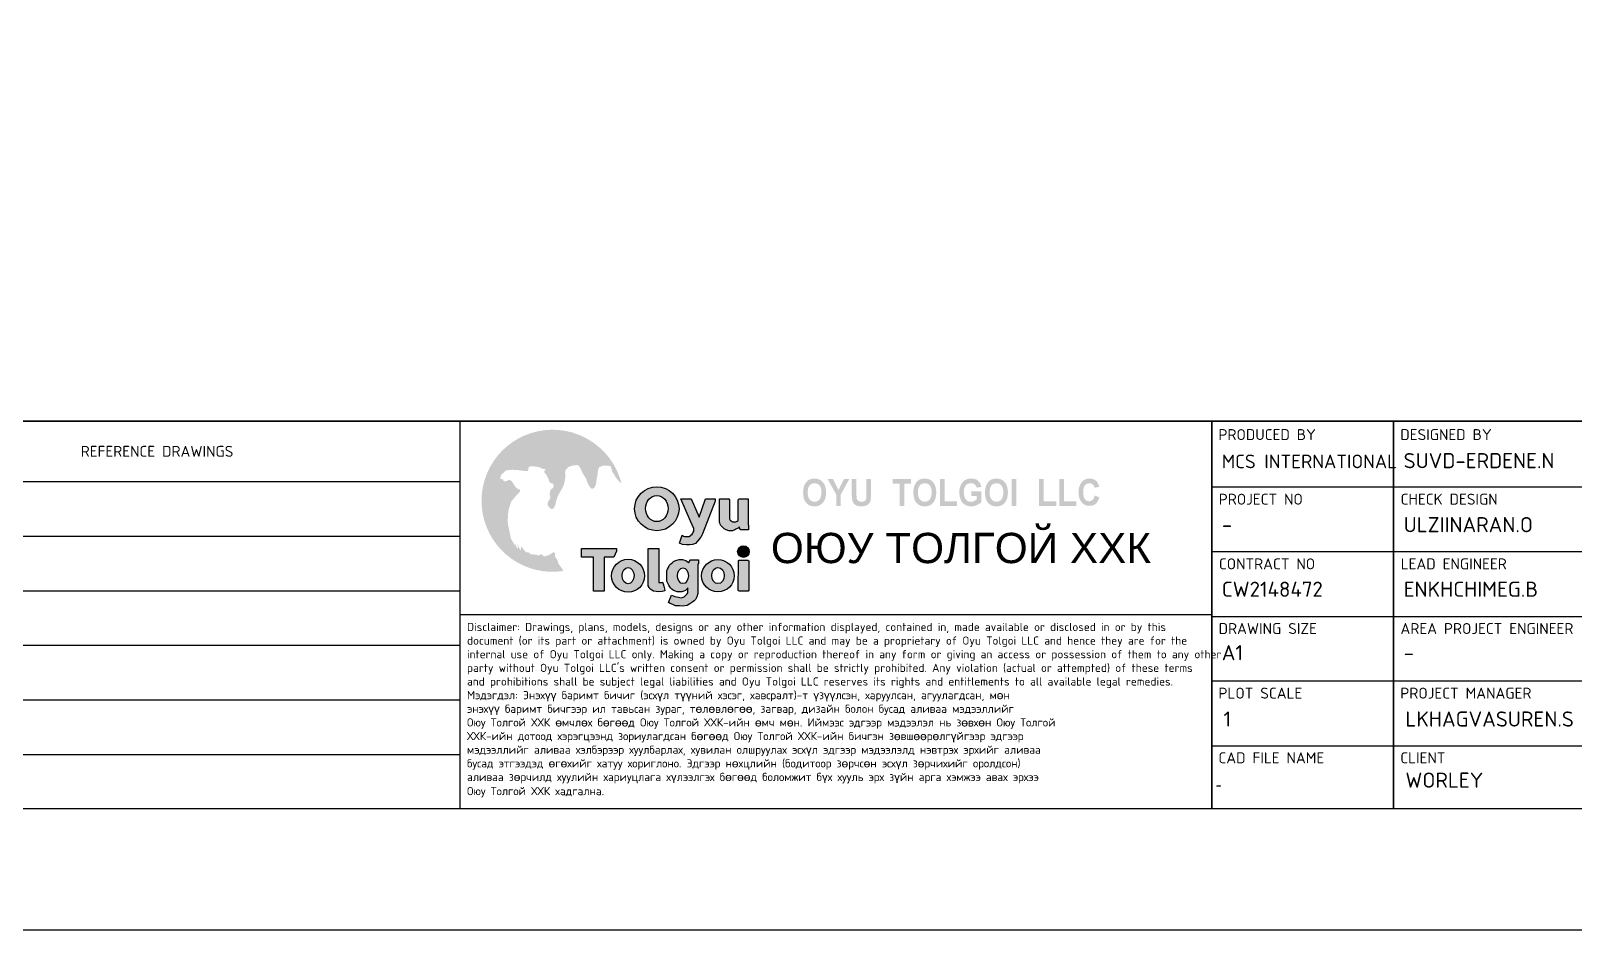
# Model space of a CAD drawing. Header units: millimetres. Extents: x 58252 to 201048, y -169708 to -110308.
# Drawn here: x 99018 to 124477, y -169708 to -154871 of the extents above; entities that cross this region are included whole.
import ezdxf
from ezdxf.enums import TextEntityAlignment as Align

# ---------------------------------------------------------------- set-up
doc = ezdxf.new("R2010")
doc.units = ezdxf.units.MM
doc.header["$MEASUREMENT"] = 0
doc.layers.add('DIGITAL_SIGNATURE', color=7, linetype='Continuous')
doc.styles.add('BORDER TEXT STYLE', font='isocpeur.ttf')
doc.styles.get("Standard").update_dxf_attribs({"font": ''})
doc.styles.get('Standard').set_extended_font_data('ISOCPEUR MON')

# ---------------------------------------------------------------- blocks, each defined once
blk = doc.blocks.new('MCSI-BORDER')
at = {"true_color": 0x994d00, "transparency": 33554674}
h = blk.add_hatch(color=34, dxfattribs=at)
h.dxf.hatch_style = 1
h.paths.add_polyline_path([(-108.65, -6.4), (-108.75, -6.11), (-109.45, -5.17), (-109.57, -4.65), (-109.99, -4.02), (-110.01, -3.39), (-110.29, -3.3), (-110.71, -3.59), (-111.18, -3.84), (-111.39, -3.85), (-111.69, -4), (-111.9, -3.95), (-112.21, -3.62), (-112.83, -3.86), (-113.04, -3.71), (-113.99, -3.62), (-114.28, -3.37), (-114.58, -3.31), (-114.81, -3.31), (-115.63, -2.24), (-115.6, -3.01), (-115.94, -2.58), (-116.15, -1.87), (-116.11, -2.76), (-116.35, -2.43), (-116.63, -1.64), (-116.53, -2.32), (-116.98, -1.52), (-117.26, -1.07), (-117.5, 0.09), (-117.73, 1.19), (-117.79, 1.76), (-117.77, 2.76), (-117.73, 3.12), (-117.61, 3.83), (-117.46, 4.3), (-117.29, 4.86), (-117.19, 5.11), (-116.85, 5.51), (-116.56, 5.86), (-115.97, 6.46), (-115.76, 6.76), (-115.73, 6.93), (-115.76, 7.02), (-115.86, 7.08), (-116.08, 7.08), (-116.49, 7.43), (-116.84, 7.97), (-117.15, 8.43), (-117.44, 8.6), (-117.71, 8.6), (-117.89, 8.47), (-118.19, 8.37), (-118.41, 8.41), (-118.53, 8.51), (-118.53, 8.67), (-118.64, 8.74), (-118.78, 8.74), (-118.99, 8.82), (-118.99, 9.12), (-118.81, 9.59), (-118.46, 9.82), (-118.15, 10.16), (-117.75, 10.26), (-117.05, 10.3), (-116.24, 10.28), (-115.31, 10.14), (-114.56, 10.09), (-114.43, 10.13), (-114.42, 10.39), (-114.36, 10.69), (-114.11, 10.88), (-113.73, 10.9), (-112.96, 10.79), (-112.53, 10.73), (-112.21, 10.52), (-111.75, 10.43), (-111.57, 10.42), (-111.57, 10.29), (-111.76, 10.11), (-111.77, 9.89), (-111.4, 9.44), (-111.08, 8.83), (-110.94, 8.32), (-110.78, 8.15), (-110.31, 8.02), (-110.2, 7.55), (-110.38, 7.27), (-110.73, 7.01), (-110.86, 6.44), (-110.86, 6.15), (-110.76, 5.83), (-110.84, 5.47), (-111.07, 5.15), (-111.23, 4.79), (-111.16, 4.39), (-111.04, 4.26), (-110.98, 4.11), (-110.76, 3.94), (-110.54, 3.85), (-110.32, 3.88), (-110.21, 3.94), (-110.09, 4.2), (-109.92, 4.59), (-109.8, 5.15), (-109.53, 5.95), (-109.15, 6.65), (-108.81, 7.25), (-108.5, 7.93), (-108.34, 8.74), (-108.26, 9.41), (-108.33, 9.9), (-108.24, 10.27), (-107.83, 10.71), (-107.41, 10.91), (-106.77, 11.06), (-106.28, 11.07), (-105.99, 10.88), (-105.71, 10.38), (-105.4, 9.66), (-105.21, 9.37), (-104.84, 8.82), (-104.7, 8.29), (-104.35, 7.63), (-104.16, 7.34), (-103.97, 7.2), (-103.75, 7.19), (-103.49, 7.38), (-103.34, 7.63), (-103.23, 8.01), (-103.1, 8.89), (-102.98, 9.5), (-102.9, 10.26), (-102.73, 10.71), (-102.4, 10.86), (-102, 11), (-101.31, 10.98), (-100.83, 10.91), (-100.68, 10.47), (-100.57, 9.97), (-100.26, 9.57), (-99.97, 9.04), (-99.56, 8.52), (-99.02, 8, 2.264835)])
at = {"lineweight": 13, "transparency": 33554687}
h = blk.add_hatch(color=256, dxfattribs=at)
h.paths.add_polyline_path([(-67.18, 4.25), (-67.59, 4.3), (-67.95, 4.4), (-68.28, 4.6), (-68.56, 4.85), (-68.78, 5.2), (-68.95, 5.58), (-69.03, 6.03), (-69.07, 6.53), (-69.02, 7.16), (-68.9, 7.66), (-68.73, 7.99), (-68.53, 8.29), (-68.29, 8.52), (-68.03, 8.69), (-67.63, 8.82), (-67.18, 8.87), (-66.77, 8.82), (-66.41, 8.72), (-66.08, 8.52), (-65.8, 8.24), (-65.57, 7.91), (-65.41, 7.51), (-65.32, 7.06), (-65.28, 6.56), (-65.32, 6.03), (-65.41, 5.58), (-65.57, 5.2), (-65.8, 4.88), (-66.07, 4.6), (-66.4, 4.4), (-66.76, 4.3)])
h.paths.add_polyline_path([(-67.18, 5.03), (-67.41, 5.05), (-67.63, 5.13), (-67.82, 5.25), (-67.99, 5.4), (-68.13, 5.63), (-68.23, 5.91), (-68.29, 6.21), (-68.32, 6.56), (-68.29, 6.91), (-68.23, 7.24), (-68.14, 7.49), (-68, 7.71), (-67.83, 7.89), (-67.64, 7.99), (-67.41, 8.06), (-67.18, 8.09), (-66.93, 8.06), (-66.71, 7.99), (-66.52, 7.89), (-66.35, 7.71), (-66.21, 7.51), (-66.12, 7.24), (-66.06, 6.94), (-66.03, 6.58), (-66.06, 6.21), (-66.12, 5.91), (-66.22, 5.63), (-66.36, 5.4), (-66.52, 5.25), (-66.72, 5.13), (-66.94, 5.05)], flags=16)
for points in [[(-63.61, 4.35), (-63.61, 6.21), (-65.02, 8.77), (-64.14, 8.77), (-63.24, 6.96), (-62.33, 8.77), (-61.45, 8.77), (-62.86, 6.21), (-62.86, 4.35)], [(-59.4, 4.25), (-59.9, 4.3), (-60.26, 4.4), (-60.54, 4.58), (-60.74, 4.78), (-60.88, 5.03), (-60.96, 5.28), (-61.02, 5.76), (-61.04, 6.41), (-61.04, 8.77), (-60.27, 8.77), (-60.27, 6.36), (-60.25, 5.63), (-60.16, 5.38), (-59.99, 5.18), (-59.75, 5.08), (-59.42, 5.03), (-59.11, 5.05), (-58.87, 5.18), (-58.73, 5.35), (-58.66, 5.56), (-58.62, 6.31), (-58.62, 8.77), (-57.85, 8.77), (-57.85, 6.43), (-57.88, 5.76), (-57.92, 5.3), (-58.02, 5), (-58.17, 4.75), (-58.37, 4.55), (-58.63, 4.4), (-58.97, 4.3)], [(-53.15, 4.35), (-53.15, 8.01), (-54.29, 8.01), (-54.29, 8.77), (-51.25, 8.77), (-51.25, 8.01), (-52.39, 8.01), (-52.39, 4.35)], [(-46.5, 4.35), (-46.5, 8.77), (-45.73, 8.77), (-45.73, 5.1), (-43.69, 5.1), (-43.69, 4.35)], [(-41.34, 4.25), (-41.9, 4.33), (-42.39, 4.55), (-42.61, 4.7), (-42.8, 4.9), (-42.96, 5.13), (-43.08, 5.38), (-43.25, 5.96), (-43.31, 6.58), (-43.25, 7.24), (-43.05, 7.81), (-42.91, 8.06), (-42.73, 8.29), (-42.53, 8.49), (-42.29, 8.64), (-41.87, 8.82), (-41.35, 8.87), (-41, 8.84), (-40.7, 8.77), (-40.44, 8.67), (-40.2, 8.49), (-40.02, 8.29), (-39.86, 8.06), (-39.75, 7.79), (-39.67, 7.49), (-40.42, 7.34), (-40.56, 7.64), (-40.76, 7.89), (-41.03, 8.04), (-41.37, 8.09), (-41.62, 8.06), (-41.85, 7.99), (-42.06, 7.89), (-42.23, 7.71), (-42.37, 7.51), (-42.47, 7.26), (-42.53, 6.96), (-42.56, 6.61), (-42.53, 6.23), (-42.47, 5.91), (-42.37, 5.66), (-42.23, 5.43), (-42.06, 5.25), (-41.87, 5.13), (-41.64, 5.05), (-41.39, 5.03), (-41.13, 5.05), (-40.88, 5.13), (-40.42, 5.4), (-40.42, 5.96), (-41.34, 5.96), (-41.34, 6.73), (-39.67, 6.73), (-39.67, 4.95), (-39.97, 4.7), (-40.39, 4.48), (-40.86, 4.3)], [(-30.14, 4.35), (-30.14, 8.77), (-29.37, 8.77), (-29.37, 5.1), (-27.32, 5.1), (-27.32, 4.35)], [(-26.8, 4.35), (-26.8, 8.77), (-26.03, 8.77), (-26.03, 5.1), (-23.99, 5.1), (-23.99, 4.35)], [(-21.84, 4.35), (-22.22, 4.38), (-22.54, 4.5), (-22.86, 4.68), (-23.12, 4.93), (-23.33, 5.25), (-23.5, 5.63), (-23.59, 6.08), (-23.62, 6.56), (-23.59, 7.09), (-23.5, 7.54), (-23.33, 7.91), (-23.12, 8.27), (-22.84, 8.52), (-22.53, 8.72), (-22.18, 8.82), (-21.79, 8.87), (-21.44, 8.82), (-21.14, 8.74), (-20.86, 8.57), (-20.61, 8.37), (-20.39, 7.99), (-20.21, 7.49), (-20.98, 7.34), (-21.09, 7.64), (-21.28, 7.89), (-21.53, 8.04), (-21.84, 8.09), (-22.05, 8.06), (-22.26, 8.01), (-22.43, 7.89), (-22.58, 7.74), (-22.71, 7.54), (-22.79, 7.29), (-22.84, 6.99), (-22.87, 6.63), (-22.84, 6.26), (-22.79, 5.93), (-22.71, 5.66), (-22.59, 5.45), (-22.44, 5.3), (-22.27, 5.2), (-22.08, 5.13), (-21.87, 5.1), (-21.56, 5.18), (-21.3, 5.33), (-21.1, 5.63), (-20.98, 6.06), (-20.21, 5.78), (-20.32, 5.45), (-20.45, 5.15), (-20.61, 4.9), (-20.8, 4.7), (-21.01, 4.55), (-21.26, 4.43), (-21.54, 4.38)]]:
    blk.add_hatch(color=256, dxfattribs=at).paths.add_polyline_path(points)
h = blk.add_hatch(color=256, dxfattribs=at)
h.paths.add_polyline_path([(-48.99, 4.25), (-49.41, 4.3), (-49.77, 4.4), (-50.1, 4.6), (-50.37, 4.85), (-50.6, 5.2), (-50.76, 5.58), (-50.85, 6.03), (-50.89, 6.53), (-50.84, 7.16), (-50.71, 7.66), (-50.55, 7.99), (-50.35, 8.29), (-50.11, 8.52), (-49.85, 8.69), (-49.45, 8.82), (-48.99, 8.87), (-48.59, 8.82), (-48.23, 8.72), (-47.9, 8.52), (-47.61, 8.24), (-47.39, 7.91), (-47.23, 7.51), (-47.14, 7.06), (-47.1, 6.56), (-47.14, 6.03), (-47.23, 5.58), (-47.39, 5.2), (-47.61, 4.88), (-47.89, 4.6), (-48.22, 4.4), (-48.58, 4.3)])
h.paths.add_polyline_path([(-48.99, 5.03), (-49.23, 5.05), (-49.45, 5.13), (-49.63, 5.25), (-49.81, 5.4), (-49.95, 5.63), (-50.05, 5.91), (-50.11, 6.21), (-50.14, 6.56), (-50.11, 6.91), (-50.05, 7.24), (-49.96, 7.49), (-49.82, 7.71), (-49.65, 7.89), (-49.46, 7.99), (-49.23, 8.06), (-48.99, 8.09), (-48.74, 8.06), (-48.53, 7.99), (-48.34, 7.89), (-48.17, 7.71), (-48.03, 7.51), (-47.94, 7.24), (-47.88, 6.94), (-47.85, 6.58), (-47.88, 6.21), (-47.94, 5.91), (-48.04, 5.63), (-48.18, 5.4), (-48.34, 5.25), (-48.54, 5.13), (-48.76, 5.05)], flags=16)
h = blk.add_hatch(color=256, dxfattribs=at)
h.paths.add_polyline_path([(-37.17, 4.25), (-37.59, 4.3), (-37.95, 4.4), (-38.28, 4.6), (-38.55, 4.85), (-38.78, 5.2), (-38.94, 5.58), (-39.03, 6.03), (-39.07, 6.53), (-39.02, 7.16), (-38.89, 7.66), (-38.73, 7.99), (-38.53, 8.29), (-38.29, 8.52), (-38.03, 8.69), (-37.63, 8.82), (-37.17, 8.87), (-36.77, 8.82), (-36.41, 8.72), (-36.08, 8.52), (-35.79, 8.24), (-35.57, 7.91), (-35.41, 7.51), (-35.32, 7.06), (-35.28, 6.56), (-35.32, 6.03), (-35.41, 5.58), (-35.57, 5.2), (-35.79, 4.88), (-36.07, 4.6), (-36.4, 4.4), (-36.76, 4.3)])
h.paths.add_polyline_path([(-37.17, 5.03), (-37.41, 5.05), (-37.63, 5.13), (-37.81, 5.25), (-37.99, 5.4), (-38.13, 5.63), (-38.23, 5.91), (-38.29, 6.21), (-38.32, 6.56), (-38.29, 6.91), (-38.23, 7.24), (-38.14, 7.49), (-38, 7.71), (-37.83, 7.89), (-37.64, 7.99), (-37.41, 8.06), (-37.17, 8.09), (-36.92, 8.06), (-36.71, 7.99), (-36.52, 7.89), (-36.35, 7.71), (-36.21, 7.51), (-36.12, 7.24), (-36.06, 6.94), (-36.03, 6.58), (-36.06, 6.21), (-36.12, 5.91), (-36.22, 5.63), (-36.36, 5.4), (-36.52, 5.25), (-36.72, 5.13), (-36.94, 5.05)], flags=16)
at = {"true_color": 0x00a3a3, "transparency": 33554687}
h = blk.add_hatch(color=134, dxfattribs=at)
h.dxf.hatch_style = 1
edge = h.paths.add_edge_path()
edge.add_ellipse((-93.2, 3.87), major_axis=(-3.67, 0), ratio=0.987932, start_angle=0, end_angle=360)
edge = h.paths.add_edge_path(flags=16)
edge.add_ellipse((-93.2, 3.91), major_axis=(0, 2.16), ratio=0.866002, start_angle=0, end_angle=360)
h = blk.add_hatch(color=134, dxfattribs=at)
h.dxf.hatch_style = 1
h.paths.add_polyline_path([(-87.33, -2.01), (-87.01, -1.92), (-86.82, -1.85), (-86.17, -1.09), (-86.06, -0.95), (-85.91, -0.75), (-85.78, -0.51), (-85.67, -0.25), (-83.56, 5.11), (-83.56, 5.52), (-85.15, 5.52), (-86.23, 2.46), (-87.52, 5.49), (-89.25, 5.49), (-87.62, 1.81), (-87.09, 0.6), (-87.09, 0.49), (-87.09, 0.29), (-87.12, 0.2), (-87.18, 0.03), (-87.28, -0.14), (-87.37, -0.31), (-87.89, -0.71), (-88.65, -0.71), (-88.78, -0.65), (-89.04, -0.5), (-89.48, -1.78), (-88.94, -2), (-88.32, -2.09), (-87.81, -2.09)])
h = blk.add_hatch(color=134, dxfattribs=at)
h.dxf.hatch_style = 1
h.paths.add_polyline_path([(-80.7, 1.7), (-80.79, 1.76), (-80.92, 1.86), (-81.09, 1.97), (-81.22, 2.23), (-81.22, 5.37), (-81.33, 5.52), (-82.85, 5.52), (-82.84, 1.59), (-82.82, 1.53), (-82.76, 1.35), (-82.63, 1.1), (-82.44, 0.88), (-82.26, 0.7), (-82.07, 0.58), (-81.74, 0.37), (-81.34, 0.22), (-80.71, 0.22), (-80.32, 0.38), (-80.16, 0.48), (-79.97, 0.6), (-79.79, 0.69), (-79.64, 0.81), (-79.54, 0.88), (-79.54, 0.69), (-79.47, 0.51), (-79.35, 0.39), (-78.06, 0.39), (-78.06, 1.19), (-78.1, 1.19), (-78.13, 1.21), (-78.13, 1.27), (-78.13, 5.52), (-79.63, 5.52), (-79.76, 5.37), (-79.76, 1.91), (-79.97, 1.8), (-80.17, 1.7)])
h = blk.add_hatch(color=134, dxfattribs=at)
h.dxf.hatch_style = 1
h.paths.add_polyline_path([(-77.96, -3.2, 1), (-79.87, -3.2, 1)])
h = blk.add_hatch(color=134, dxfattribs=at)
h.dxf.hatch_style = 1
h.paths.add_polyline_path([(-103.64, -4.13), (-103.64, -9.72), (-101.91, -9.72), (-101.91, -4.13), (-100.3, -4.13), (-99.86, -3.11), (-99.86, -2.71), (-105.63, -2.71), (-105.63, -4.13)])
h = blk.add_hatch(color=134, dxfattribs=at)
h.dxf.hatch_style = 1
edge = h.paths.add_edge_path()
edge.add_ellipse((-97.94, -7.18), major_axis=(-2.72, 0), ratio=0.999287, start_angle=0, end_angle=360)
edge = h.paths.add_edge_path(flags=16)
edge.add_ellipse((-97.94, -7.16), major_axis=(0, 1.34), ratio=0.727791, start_angle=0, end_angle=360)
h = blk.add_hatch(color=134, dxfattribs=at)
h.dxf.hatch_style = 1
h.paths.add_polyline_path([(-92.85, -2.69), (-94.61, -2.69), (-94.61, -8.82), (-94.49, -9.1), (-94.33, -9.35), (-94.05, -9.54), (-93.77, -9.72), (-92.85, -9.85), (-92.3, -9.77), (-91.9, -9.66), (-91.96, -9.35), (-92.06, -8.92), (-92.21, -8.27), (-92.85, -8.27), (-92.85, -8.12)])
h = blk.add_hatch(color=134, dxfattribs=at)
h.dxf.hatch_style = 1
h.paths.add_polyline_path([(-88.09, -9.19), (-88.09, -10.02), (-88.2, -10.17), (-88.39, -10.41), (-88.69, -10.64), (-89.19, -10.8), (-89.6, -10.72), (-90.24, -10.59), (-90.8, -10.37), (-91.29, -11.57), (-91.02, -11.78), (-90.58, -11.94), (-90.14, -12.12), (-89.45, -12.17), (-89.03, -12.2), (-88.2, -12.09), (-87.77, -11.82), (-87.59, -11.71), (-87.25, -11.5), (-87.04, -11.3), (-86.83, -11.08), (-86.62, -10.65), (-86.44, -10.11), (-86.44, -5.26), (-86.34, -4.58), (-87.65, -4.58), (-87.92, -4.99), (-87.98, -5.07), (-88.18, -4.82), (-88.43, -4.67), (-88.79, -4.54), (-88.97, -4.5), (-89.54, -4.5), (-89.9, -4.59), (-90.46, -4.83), (-90.69, -5.05), (-90.94, -5.29), (-91.16, -5.5), (-91.3, -5.81), (-91.43, -6.1), (-91.54, -6.38), (-91.56, -6.94), (-91.56, -7.05), (-91.56, -7.42), (-91.55, -7.54), (-91.55, -8.1), (-91.39, -8.41), (-91.21, -8.76), (-91.07, -9.03), (-90.94, -9.18), (-90.74, -9.41), (-90.47, -9.59), (-90.14, -9.72), (-89.84, -9.84), (-89.06, -9.84), (-88.76, -9.73), (-88.45, -9.61), (-88.24, -9.37)])
edge = h.paths.add_edge_path(flags=16)
edge.add_ellipse((-88.89, -7.17), major_axis=(0, 1.31), ratio=0.681334, start_angle=0, end_angle=360)
h = blk.add_hatch(color=134, dxfattribs=at)
h.dxf.hatch_style = 1
edge = h.paths.add_edge_path()
edge.add_ellipse((-83.12, -7.18), major_axis=(-2.69, 0), ratio=0.990961, start_angle=0, end_angle=360)
edge = h.paths.add_edge_path(flags=16)
edge.add_ellipse((-83.12, -7.16), major_axis=(0, 1.32), ratio=0.780213, start_angle=0, end_angle=360)
h = blk.add_hatch(color=134, dxfattribs=at)
h.dxf.hatch_style = 1
h.paths.add_polyline_path([(-78.04, -4.73), (-78.16, -4.6), (-79.63, -4.6), (-79.74, -4.69), (-79.76, -9.61), (-79.6, -9.71), (-78.15, -9.71), (-78.04, -9.58)])
at = {"color": 4, "transparency": 33554687}
for p, q in [((218.38, 18.35), (-585.62, 18.35)), ((-125.65, -45.65), (-125.65, 18.35)), ((-1.65, -45.65), (-1.65, 18.35)), ((-1.65, 18.35), (-1.65, -45.65)), ((-1.65, -45.65), (-1.65, 18.35)), ((28.35, 18.35), (28.35, -45.65)), ((28.35, -45.65), (28.35, 18.35)), ((-585.62, 8.35), (-125.65, 8.35)), ((-1.65, -13.65), (-125.65, -13.65))]:
    blk.add_line(p, q, dxfattribs=at)
at = {"transparency": 33554687}
for p, q in [((88.35, 7.43), (-1.65, 7.43)), ((88.35, -3.23), (-1.65, -3.23)), ((-1.65, -13.9), (88.35, -13.9)), ((88.35, -24.57), (-1.65, -24.57)), ((-1.65, -35.23), (88.35, -35.23))]:
    blk.add_line(p, q, dxfattribs=at)
at = {"color": 2, "transparency": 33554687}
for p, q in [((-585.62, -0.65), (-125.65, -0.65)), ((-585.62, -9.65), (-125.65, -9.65)), ((-585.62, -18.65), (-125.65, -18.65)), ((-585.62, -27.65), (-125.65, -27.65)), ((-585.62, -36.65), (-125.65, -36.65))]:
    blk.add_line(p, q, dxfattribs=at)
at = {"color": 4, "transparency": 33554687}
blk.add_lwpolyline([(-585.62, 508.35), (218.38, 508.35), (218.38, -45.65), (-585.62, -45.65)], close=True, dxfattribs=at)
blk.add_lwpolyline([(-585.62, 508.35), (-585.62, 18.35), (88.35, 18.35), (88.35, 66.92), (218.38, 66.92), (218.38, 508.35), (-585.62, 508.35)], close=True)
at = {"color": 134, "true_color": 0x00a3a3, "transparency": 33554687}
for points in [[(-89.25, 5.49), (-87.52, 5.49), (-86.23, 2.46), (-85.15, 5.52), (-83.56, 5.52), (-83.56, 5.11), (-85.67, -0.25), (-85.78, -0.51), (-85.91, -0.75), (-86.06, -0.95), (-86.17, -1.09), (-86.82, -1.85), (-87.01, -1.92), (-87.33, -2.01), (-87.81, -2.09), (-88.32, -2.09), (-88.94, -2), (-89.48, -1.78), (-89.04, -0.5), (-88.78, -0.65), (-88.65, -0.71), (-87.89, -0.71), (-87.37, -0.31), (-87.28, -0.14), (-87.18, 0.03), (-87.12, 0.2), (-87.09, 0.29), (-87.09, 0.49), (-87.09, 0.6), (-87.62, 1.81), (-89.25, 5.49)], [(-82.85, 5.52), (-81.33, 5.52), (-81.22, 5.37), (-81.22, 2.23), (-81.09, 1.97), (-80.92, 1.86), (-80.79, 1.76), (-80.7, 1.7), (-80.17, 1.7), (-79.97, 1.8), (-79.76, 1.91), (-79.76, 5.37), (-79.63, 5.52), (-78.13, 5.52), (-78.13, 1.27), (-78.13, 1.21), (-78.1, 1.19), (-78.06, 1.19), (-78.06, 0.39), (-79.35, 0.39), (-79.47, 0.51), (-79.54, 0.69), (-79.54, 0.88), (-79.64, 0.81), (-79.79, 0.69), (-79.97, 0.6), (-80.16, 0.48), (-80.32, 0.38), (-80.71, 0.22), (-81.34, 0.22), (-81.74, 0.37), (-82.07, 0.58), (-82.26, 0.7), (-82.44, 0.88), (-82.63, 1.1), (-82.76, 1.35), (-82.82, 1.53), (-82.84, 1.59), (-82.85, 5.52)], [(-105.63, -4.13), (-105.63, -2.71), (-99.86, -2.71), (-99.86, -3.11), (-100.3, -4.13), (-101.91, -4.13), (-101.91, -9.72), (-103.64, -9.72), (-103.64, -4.13), (-105.63, -4.13)], [(-94.61, -2.69), (-92.85, -2.69), (-92.85, -8.12), (-92.85, -8.27), (-92.21, -8.27), (-92.16, -8.51), (-92.06, -8.92), (-91.96, -9.35), (-91.9, -9.66), (-92.3, -9.77), (-92.85, -9.85), (-93.77, -9.72), (-94.05, -9.54), (-94.33, -9.35), (-94.49, -9.1), (-94.61, -8.82), (-94.61, -2.69)], [(-87.92, -4.99), (-87.65, -4.58), (-86.34, -4.58), (-86.34, -5.2), (-86.44, -5.26), (-86.44, -10.11), (-86.62, -10.65), (-86.83, -11.08), (-87.04, -11.3), (-87.25, -11.5), (-87.59, -11.71), (-87.77, -11.82), (-88.2, -12.09), (-89.03, -12.2), (-89.45, -12.17), (-90.14, -12.12), (-90.58, -11.94), (-91.02, -11.78), (-91.29, -11.57), (-90.8, -10.37), (-90.24, -10.59), (-89.6, -10.72), (-89.19, -10.8), (-88.69, -10.64), (-88.39, -10.41), (-88.2, -10.17), (-88.09, -10.02), (-88.09, -9.19), (-88.24, -9.37), (-88.45, -9.61), (-88.76, -9.73), (-89.06, -9.84), (-89.84, -9.84), (-90.14, -9.72), (-90.47, -9.59), (-90.74, -9.41), (-90.94, -9.18), (-91.07, -9.03), (-91.21, -8.76), (-91.39, -8.41), (-91.55, -8.1), (-91.55, -7.54), (-91.56, -7.42), (-91.56, -7.05), (-91.56, -6.94), (-91.54, -6.38), (-91.43, -6.1), (-91.3, -5.81), (-91.16, -5.5), (-90.94, -5.29), (-90.69, -5.05), (-90.46, -4.83), (-90.25, -4.74), (-89.9, -4.59), (-89.54, -4.5), (-88.97, -4.5), (-88.79, -4.54), (-88.43, -4.67), (-88.18, -4.82), (-88.05, -4.99), (-87.96, -5.04), (-87.92, -4.99)], [(-79.74, -4.69), (-79.63, -4.6), (-78.16, -4.6), (-78.04, -4.73), (-78.04, -9.58), (-78.15, -9.71), (-79.6, -9.71), (-79.76, -9.61), (-79.74, -4.69)]]:
    blk.add_lwpolyline(points, dxfattribs=at)
blk.add_circle((-78.91, -3.2), 0.956, dxfattribs=at)
for centre, major_axis, ratio in [((-93.2, 3.87), (-3.67, 0), 0.987932), ((-93.2, 3.91), (0, 2.16), 0.866002), ((-97.94, -7.18), (-2.72, 0), 0.999287), ((-83.12, -7.18), (-2.69, 0), 0.990961), ((-97.94, -7.16), (0, 1.34), 0.727791), ((-88.89, -7.17), (0, 1.31), 0.681334), ((-83.12, -7.16), (0, 1.32), 0.780213)]:
    blk.add_ellipse(centre, major_axis=major_axis, ratio=ratio, dxfattribs=at)
at = {"lineweight": 13, "transparency": 33554687, "extrusion": (0, 0, -1)}
blk.add_solid([(34.68, 4.35), (33.91, 4.35), (34.68, 8.77), (33.91, 8.77)], dxfattribs=at)
at = {"layer": 'Defpoints', "transparency": 33554687}
blk.add_lwpolyline([(-604.12, 528.35), (236.88, 528.35), (236.88, -65.65), (-604.12, -65.65)], close=True, dxfattribs=at)
at = {"lineweight": 13, "transparency": 33554687, "style": 'BORDER TEXT STYLE'}
for s, height, p in [('PRODUCED BY', 1.8021, (-0.55, 15.21)), ('DESIGNED BY', 1.8021, (29.45, 15.21)), ('PROJECT NO', 1.802, (-0.5, 4.55)), ('CHECK DESIGN', 1.8021, (29.5, 4.55)), ('CONTRACT NO', 1.8021, (-0.48, -6.12)), ('LEAD ENGINEER', 1.8021, (29.52, -6.12)), ('DRAWING SIZE', 1.8021, (-0.52, -16.79)), ('AREA PROJECT ENGINEER', 1.8021, (29.48, -16.79)), ('PLOT SCALE', 1.802, (-0.55, -27.45)), ('PROJECT MANAGER', 1.8021, (29.45, -27.45)), ('CAD FILE NAME', 1.8021, (-0.55, -38.12)), ('CLIENT', 1.802, (29.45, -38.12))]:
    blk.add_text(s, height=height, dxfattribs=at).set_placement(p)
blk.add_text('REFERENCE DRAWINGS', height=1.8021, dxfattribs=at).set_placement((-175.65, 13.35), align=Align.MIDDLE_CENTER)
at = {"transparency": 33554687, "insert": (-74.38, -0.1), "char_height": 5, "attachment_point": 1}
blk.add_mtext_dynamic_manual_height_columns('{\\fArial Mon|b0|i0|c204|p34;ОЮУ ТОЛГОЙ ХХК}', width=85.3819, gutter_width=12.5, heights=[0], dxfattribs=at)
at = {"transparency": 33554687, "insert": (-124.51, -14.95), "char_height": 1.43, "attachment_point": 1, "style": 'BORDER TEXT STYLE'}
blk.add_mtext_dynamic_manual_height_columns("{\\fISOCPEUR|b1|i0|c0|p34;\\H0.94406x;\\C7;Disclaimer:\\fISOCPEUR|b0|i0|c0|p34; Drawings, plans, models, designs or any other information displayed, contained in, made available or disclosed in or by this\\Pdocument (or its part or attachment) is owned by Oyu Tolgoi LLC and may be a proprietary of Oyu Tolgoi LLC and hence they are for the\\Pinternal use of Oyu Tolgoi LLC only. Making a copy or reproduction thereof in any form or giving an access or possession of them to any other \\Pparty without Oyu Tolgoi LLC's written consent or permission shall be strictly prohibited. Any violation (actual or attempted) of these terms \\Pand prohibitions shall be subject legal liabilities and Oyu Tolgoi LLC reserves its rights and entitlements to all available legal remedies. \\~\\~\\~\\P\\fISOCPEUR|b1|i0|c204|p34;Мэдэгдэл:\\fISOCPEUR|b0|i0|c0|p34; \\fISOCPEUR|b0|i0|c204|p34;Энэх\\fCalibri|b0|i0|c204|p34;үү\\fISOCPEUR|b0|i0|c204|p34; баримт бичиг\\fISOCPEUR|b0|i0|c0|p34; \\fISOCPEUR|b0|i0|c204|p34;(эсх\\fCalibri|b0|i0|c204|p34;ү\\fISOCPEUR|b0|i0|c204|p34;л т\\fCalibri|b0|i0|c204|p34;үү\\fISOCPEUR|b0|i0|c204|p34;ний хэсэг, хавсралт)-т \\fCalibri|b0|i0|c204|p34;ү\\fISOCPEUR|b0|i0|c204|p34;з\\fCalibri|b0|i0|c204|p34;үү\\fISOCPEUR|b0|i0|c204|p34;лсэн, харуулсан, агуулагдсан, м\\fCalibri|b0|i0|c204|p34;ө\\fISOCPEUR|b0|i0|c204|p34;н \\fISOCPEUR|b0|i0|c0|p34;\\P\\fISOCPEUR|b0|i0|c204|p34;энэх\\fCalibri|b0|i0|c204|p34;үү\\fISOCPEUR|b0|i0|c204|p34; баримт бичгээр ил тавьсан зураг,\\fISOCPEUR|b0|i0|c0|p34; \\fISOCPEUR|b0|i0|c204|p34;т\\fCalibri|b0|i0|c204|p34;ө\\fISOCPEUR|b0|i0|c204|p34;л\\fCalibri|b0|i0|c204|p34;ө\\fISOCPEUR|b0|i0|c204|p34;вл\\fCalibri|b0|i0|c204|p34;ө\\fISOCPEUR|b0|i0|c204|p34;г\\fCalibri|b0|i0|c204|p34;өө\\fISOCPEUR|b0|i0|c204|p34;, загвар, дизайн болон бусад аливаа мэдээллийг \\fISOCPEUR|b0|i0|c0|p34;\\P\\fISOCPEUR|b0|i0|c204|p34;Оюу Толгой ХХК \\fCalibri|b0|i0|c204|p34;ө\\fISOCPEUR|b0|i0|c204|p34;мчл\\fCalibri|b0|i0|c204|p34;ө\\fISOCPEUR|b0|i0|c204|p34;х б\\fCalibri|b0|i0|c204|p34;ө\\fISOCPEUR|b0|i0|c204|p34;г\\fCalibri|b0|i0|c204|p34;өө\\fISOCPEUR|b0|i0|c204|p34;д Оюу Толгой ХХК-ийн \\fCalibri|b0|i0|c204|p34;ө\\fISOCPEUR|b0|i0|c204|p34;мч м\\fCalibri|b0|i0|c204|p34;ө\\fISOCPEUR|b0|i0|c204|p34;н. Иймээс эдгээр мэдээлэл нь з\\fCalibri|b0|i0|c204|p34;ө\\fISOCPEUR|b0|i0|c204|p34;вх\\fCalibri|b0|i0|c204|p34;ө\\fISOCPEUR|b0|i0|c204|p34;н\\fISOCPEUR|b0|i0|c0|p34; \\fISOCPEUR|b0|i0|c204|p34;Оюу Толгой \\fISOCPEUR|b0|i0|c0|p34;\\P\\fISOCPEUR|b0|i0|c204|p34;ХХК-ийн дотоод хэрэгцээнд зориулагдсан б\\fCalibri|b0|i0|c204|p34;ө\\fISOCPEUR|b0|i0|c204|p34;г\\fCalibri|b0|i0|c204|p34;өө\\fISOCPEUR|b0|i0|c204|p34;д Оюу Толгой ХХК-ийн бичгэн з\\fCalibri|b0|i0|c204|p34;ө\\fISOCPEUR|b0|i0|c204|p34;вш\\fCalibri|b0|i0|c204|p34;өө\\fISOCPEUR|b0|i0|c204|p34;р\\fCalibri|b0|i0|c204|p34;ө\\fISOCPEUR|b0|i0|c204|p34;лг\\fCalibri|b0|i0|c204|p34;ү\\fISOCPEUR|b0|i0|c204|p34;йгээр\\fISOCPEUR|b0|i0|c0|p34; \\fISOCPEUR|b0|i0|c204|p34;эдгээр \\fISOCPEUR|b0|i0|c0|p34;\\P\\fISOCPEUR|b0|i0|c204|p34;мэдээллийг\\fISOCPEUR|b0|i0|c0|p34; \\fISOCPEUR|b0|i0|c204|p34;аливаа хэлбэрээр хуулбарлах, хувилан олшруулах эсх\\fCalibri|b0|i0|c204|p34;ү\\fISOCPEUR|b0|i0|c204|p34;л эдгээр мэдээлэлд нэвтрэх эрхийг аливаа \\fISOCPEUR|b0|i0|c0|p34;\\P\\fISOCPEUR|b0|i0|c204|p34;бусад этгээдэд \\fCalibri|b0|i0|c204|p34;ө\\fISOCPEUR|b0|i0|c204|p34;г\\fCalibri|b0|i0|c204|p34;ө\\fISOCPEUR|b0|i0|c204|p34;хийг хатуу хориглоно. Эдгээр н\\fCalibri|b0|i0|c204|p34;ө\\fISOCPEUR|b0|i0|c204|p34;хцлийн (бодитоор з\\fCalibri|b0|i0|c204|p34;ө\\fISOCPEUR|b0|i0|c204|p34;рчс\\fCalibri|b0|i0|c204|p34;ө\\fISOCPEUR|b0|i0|c204|p34;н эсх\\fCalibri|b0|i0|c204|p34;ү\\fISOCPEUR|b0|i0|c204|p34;л з\\fCalibri|b0|i0|c204|p34;ө\\fISOCPEUR|b0|i0|c204|p34;рчихийг оролдсон)\\fISOCPEUR|b0|i0|c0|p34; \\P\\fISOCPEUR|b0|i0|c204|p34;аливаа з\\fCalibri|b0|i0|c204|p34;ө\\fISOCPEUR|b0|i0|c204|p34;рчилд хуулийн хариуцлага х\\fCalibri|b0|i0|c204|p34;ү\\fISOCPEUR|b0|i0|c204|p34;лээлгэх б\\fCalibri|b0|i0|c204|p34;ө\\fISOCPEUR|b0|i0|c204|p34;г\\fCalibri|b0|i0|c204|p34;өө\\fISOCPEUR|b0|i0|c204|p34;д боломжит б\\fCalibri|b0|i0|c204|p34;ү\\fISOCPEUR|b0|i0|c204|p34;х\\fISOCPEUR|b0|i0|c0|p34; \\fISOCPEUR|b0|i0|c204|p34;хууль эрх з\\fCalibri|b0|i0|c204|p34;ү\\fISOCPEUR|b0|i0|c204|p34;йн арга хэмжээ авах эрхээ \\fISOCPEUR|b0|i0|c0|p34;\\P\\fISOCPEUR|b0|i0|c204|p34;Оюу Толгой ХХК хадгална\\H1.0593x;.}", width=121.8402, gutter_width=12.5, heights=[37.55], dxfattribs=at)
at = {"transparency": 33554687, "style": 'BORDER TEXT STYLE'}
for tag, p, height in [('CONTRACTOR_D_NUMBER', (118.22, 59.24), 3.5), ('RE-NUM-1', (192.38, 59.24), 3.5), ('WORLEY_D_NUMBER', (118.06, 48.63), 3.5), ('RE-NUM-2', (192.38, 48.57), 3.5), ('TL_LINE01', (92.79, 12.29), 3.5), ('TL_DESIGNBY', (30, 10.56), 2.5), ('TL_DRAWNBY', (60.57, 10.56), 2.5), ('TL_LINE02', (92.79, 6.44), 3.5), ('RV_DES01', (-460.5, 4.88), 2.5), ('RV_APP01', (-449.67, 4.88), 2.5), ('RV_DES07', (-305.65, 4.88), 2.5), ('RV_APP13', (-294.82, 4.88), 2.5), ('RF_DWGTITLE01', (-223.49, 2.92), 2.5), ('RV_R01', (-582.92, 2.53), 2.5), ('RV_DATE01', (-574.12, 2.53), 2.5), ('RV_DESC01', (-558.9, 2.53), 2.5), ('RV_CHK01', (-460.5, 0.48), 2.5), ('RV_R07', (-428.07, 2.53), 2.5), ('RV_DATE07', (-419.27, 2.53), 2.5), ('RV_DESC07', (-404.06, 2.53), 2.5), ('RV_CHK07', (-305.65, 0.48), 2.5), ('RF_DWGNO01', (-273.93, 2.53), 2.5), ('TL_LINE03', (92.79, 0.39), 3.5), ('RV_APP02', (-440.75, -0.3), 2.5), ('RV_APP14', (-289.41, -0.3), 2.5), ('TL_PROJECTNO', (0, 0), 2.5), ('TL_CHKDESBY', (30, 0), 2.5), ('TL_CHKDWNBY', (60.57, 0), 2.5), ('RV_DES02', (-460.5, -4.26), 2.5), ('RV_APP03', (-449.67, -4.25), 2.5), ('RV_DES08', (-305.65, -4.26), 2.5), ('RV_APP15', (-294.82, -4.25), 2.5), ('TL_LINE04', (92.75, -5.16), 3.5), ('RV_R02', (-582.92, -6.47), 2.5), ('RV_DATE02', (-574.12, -6.51), 2.5), ('RV_DESC02', (-558.9, -6.51), 2.5), ('RV_R08', (-428.07, -6.47), 2.5), ('RV_DATE08', (-419.27, -6.51), 2.5), ('RV_DESC08', (-404.06, -6.51), 2.5), ('RF_DWGNO02', (-274.04, -6.84), 2.5), ('RF_DWGTITLE02', (-223.51, -6.15), 2.5), ('RV_CHK02', (-460.5, -8.71), 2.5), ('RV_APP04', (-444.26, -9.43), 2.5), ('RV_CHK08', (-305.65, -8.71), 2.5), ('RV_APP16', (-289.41, -9.43), 2.5), ('TL_CONTNO', (0, -10.66), 2.5), ('TL_LEADENG', (30, -10.66), 2.5), ('TL_LEAPPDATE', (60.57, -10.47), 2.5), ('RV_R03', (-582.92, -15.09), 2.5), ('RV_DATE03', (-574.12, -15.14), 2.5), ('RV_DESC03', (-558.9, -15.13), 2.5), ('RV_DES03', (-460.5, -13.26), 2.5), ('RV_APP05', (-449.67, -12.91), 2.5), ('RV_R09', (-428.07, -15.09), 2.5), ('RV_DATE09', (-419.27, -15.14), 2.5), ('RV_DESC09', (-404.06, -15.13), 2.5), ('RV_DES09', (-305.65, -13.26), 2.5), ('RV_APP17', (-294.82, -12.91), 2.5), ('RF_DWGTITLE03', (-223.49, -15.22), 2.5), ('TL_LINE05', (92.62, -14.67), 3.5), ('RV_CHK03', (-460.5, -17.78), 2.5), ('RV_CHK09', (-305.65, -17.78), 2.5), ('RF_DWGNO03', (-274.04, -15.53), 2.5), ('RV_APP06', (-444.26, -18.09), 2.5), ('RV_APP18', (-289.41, -18.09), 2.5), ('TL_LINE06', (92.62, -20.72), 3.5), ('RV_DES04', (-460.5, -22.25), 2.5), ('RV_APP07', (-449.67, -21.89), 2.5), ('RV_DES10', (-305.65, -22.25), 2.5), ('RV_APP19', (-294.82, -21.89), 2.5), ('TL_DRAWINGSIZE', (0, -21.12), 2.5), ('TL_AREAPROJENG', (30, -21.12), 2.5), ('TL_ENGMANGER', (60.57, -21.32), 2.5), ('RV_R04', (-582.92, -24.6), 2.5), ('RV_DATE04', (-574.12, -24.55), 2.5), ('RV_DESC04', (-558.9, -24.64), 2.5), ('RV_R10', (-428.07, -24.6), 2.5), ('RV_DATE10', (-419.27, -24.55), 2.5), ('RV_DESC10', (-404.06, -24.64), 2.5), ('RF_DWGNO04', (-274.04, -25.02), 2.5), ('RF_DWGTITLE04', (-223.49, -24.35), 2.5), ('RV_CHK04', (-460.5, -26.66), 2.5), ('RV_APP08', (-444.26, -27.07), 2.5), ('RV_CHK10', (-305.65, -26.66), 2.5), ('RV_APP20', (-289.41, -27.07), 2.5), ('TL_LINE07', (92.62, -26.69), 3.5), ('RV_DES05', (-460.5, -31.47), 2.5), ('RV_APP09', (-449.67, -31.06), 2.5), ('RV_DES11', (-305.65, -31.47), 2.5), ('RV_APP21', (-294.82, -31.51), 2.5), ('TL_PLOTSCALE', (0.29, -32.07), 2.5), ('TL_PROJMANGER', (30.29, -32.07), 2.5), ('TL_PMAPPDATE', (60.57, -32.17), 2.5), ('TL_LINE08', (92.55, -32.01), 3.5), ('RV_R05', (-582.92, -33.41), 2.5), ('RV_DATE05', (-574.12, -33.46), 2.5), ('RV_DESC05', (-558.9, -33.56), 2.5), ('RV_R11', (-428.07, -33.41), 2.5), ('RV_DATE11', (-419.27, -33.46), 2.5), ('RV_DESC11', (-404.06, -33.56), 2.5), ('RF_DWGNO05', (-274.04, -33.59), 2.5), ('RF_DWGTITLE05', (-223.49, -33.29), 2.5), ('RV_CHK05', (-460.5, -35.88), 2.5), ('RV_APP10', (-444.26, -36.23), 2.5), ('RV_CHK11', (-305.65, -35.88), 2.5), ('RV_APP22', (-289.41, -36.23), 2.5), ('RV_DES06', (-460.5, -40.32), 2.5), ('RV_APP11', (-449.67, -40.07), 2.5), ('RV_DES12', (-305.65, -40.32), 2.5), ('RV_APP23', (-294.82, -40.07), 2.5), ('RV_R06', (-582.92, -42.23), 2.5), ('RV_DATE06', (-574.12, -42.28), 2.5), ('RV_DESC06', (-559.2, -42.28), 2.5), ('RV_R12', (-428.07, -42.23), 2.5), ('RV_DATE12', (-419.27, -42.28), 2.5), ('RV_DESC12', (-404.35, -42.28), 2.5), ('RF_DWGNO06', (-274.04, -42.39), 2.5), ('RF_DWGTITLE06', (-223.49, -42.52), 2.5), ('TL_CADFILENAME', (-1, -42.67), 2.5), ('TL_CLIENT', (30.29, -42.15), 2.5), ('TL_CIAPPDATE', (60.57, -42.15), 2.5), ('TL_SCALE', (97.32, -42.8), 3.5), ('OT-CLIENT_DWGNO01', (147.41, -43.12), 3.5), ('TL_REV', (211.59, -43.09), 2.5), ('RV_CHK06', (-460.5, -44.77), 2.5), ('RV_APP12', (-444.26, -45.25), 2.5), ('RV_CHK12', (-305.65, -44.77), 2.5), ('RV_APP24', (-289.41, -45.25), 2.5)]:
    blk.add_attdef(tag, p, '', height=height, dxfattribs=at)
at = {"transparency": 33554687, "style": 'BORDER TEXT STYLE', "width": 0.9}
blk.add_attdef('TL_PRODUCEDBY', (0, 10.56), '', height=2.5, dxfattribs=at)
at = {"layer": 'DIGITAL_SIGNATURE'}
for tag, p in [('VENDOR', (89.23, 59.43)), ('JACOBS', (89.24, 48.59))]:
    blk.add_attdef(tag, p, '', height=2, dxfattribs=at)

msp = doc.modelspace()

# ---------------------------------------------------------------- block references
ref = msp.add_blockref('MCSI-BORDER', (118664.5, -163143.1), dxfattribs=dict(xscale=100, yscale=100, zscale=100))
ref.add_attrib('TL_CLIENT', 'WORLEY', (121693.3, -167358.2), dxfattribs={"transparency": 33554687, "height": 250.3, "style": 'BORDER TEXT STYLE'})
ref.add_attrib('TL_PROJMANGER', 'LKHAGVASUREN.S', (121693.3, -166350.1), dxfattribs={"transparency": 33554687, "height": 250.298, "style": 'BORDER TEXT STYLE'})
ref.add_attrib('TL_AREAPROJENG', '-', (121664.5, -165255.5), dxfattribs={"transparency": 33554687, "height": 250.3, "style": 'BORDER TEXT STYLE'})
ref.add_attrib('TL_LEADENG', 'ENKHCHIMEG.B', (121664.5, -164208.9), dxfattribs={"transparency": 33554687, "height": 250.298, "style": 'BORDER TEXT STYLE'})
ref.add_attrib('TL_CHKDESBY', 'ULZIINARAN.O', (121664.5, -163143.1), dxfattribs={"transparency": 33554687, "height": 250.298, "style": 'BORDER TEXT STYLE'})
ref.add_attrib('TL_DESIGNBY', 'SUVD-ERDENE.N', (121664.5, -162087), dxfattribs={"transparency": 33554687, "height": 250, "style": 'BORDER TEXT STYLE'})
ref.add_attrib('TL_CADFILENAME', '-', (118564.4, -167410.2), dxfattribs={"transparency": 33554687, "height": 200, "style": 'BORDER TEXT STYLE', "width": 0.7})
ref.add_attrib('TL_PLOTSCALE', '1', (118693.3, -166350.1), dxfattribs={"transparency": 33554687, "height": 250.3, "style": 'BORDER TEXT STYLE'})
ref.add_attrib('TL_DRAWINGSIZE', 'A1', (118664.5, -165255.5), dxfattribs={"transparency": 33554687, "height": 250.3, "style": 'BORDER TEXT STYLE'})
ref.add_attrib('TL_CONTNO', 'CW2148472', (118664.5, -164208.9), dxfattribs={"transparency": 33554687, "height": 250.3, "style": 'BORDER TEXT STYLE'})
ref.add_attrib('TL_PROJECTNO', '-', (118664.5, -163143.1), dxfattribs={"transparency": 33554687, "height": 250.3, "style": 'BORDER TEXT STYLE'})
ref.add_attrib('TL_PRODUCEDBY', 'MCS INTERNATIONAL', (118664.5, -162087), dxfattribs={"transparency": 33554687, "height": 225, "style": 'BORDER TEXT STYLE'})

doc.saveas('drawing.dxf')
